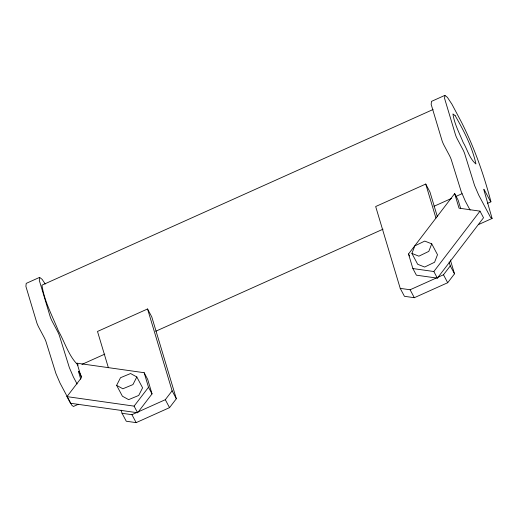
<?xml version="1.0" encoding="UTF-8"?>
<svg xmlns="http://www.w3.org/2000/svg" width="518" height="518" viewBox="0 0 518 518"><rect width="100%" height="100%" fill="white"/><g stroke="black" fill="none" stroke-linecap="round" stroke-linejoin="round"><path stroke-width="0.78" d="M78.367 404.254L73.433 406.475L71.834 405.283L60.017 383.048L55.925 373.536L45.927 341.427A3.691 0.343 65.8 0 0 44.121 337.373L38.818 327.402A3.691 0.343 65.8 0 1 36.784 322.682L25.9 286.402L26.211 283.385L39.608 277.37L39.297 280.387L50.181 316.66A3.691 0.343 65.8 0 0 52.214 321.387L57.517 331.358A3.691 0.343 65.8 0 1 59.324 335.411L69.321 367.521L73.414 377.033L77.104 383.98M470.091 210.081L465.287 201.055L461.195 191.537L451.197 159.434A3.691 0.343 65.8 0 0 449.391 155.374L444.088 145.403A3.691 0.343 65.8 0 1 442.055 140.682L431.17 104.403L431.481 101.386L444.878 95.37L444.567 98.388L455.451 134.667A3.691 0.343 65.8 0 0 457.485 139.387L462.788 149.359A3.691 0.343 65.8 0 1 464.594 153.412L474.592 185.522L478.684 195.033L490.501 217.269L492.1 218.46L478.703 224.475M411.907 253.425L414.84 245.875L424.754 241.084L431.734 243.836L437.503 254.701L434.576 262.25L424.663 267.042L417.683 264.284L411.907 253.425L418.887 256.177L428.8 251.385L431.734 243.836M116.634 385.34L120.5 377.713L130.588 373.523L136.817 376.962L142.586 387.82L138.72 395.448L128.632 399.643L122.403 396.205L116.634 385.34L122.857 388.778L132.951 384.589L136.817 376.962M66.964 396.626L81.391 377.758L77.027 363.202L144.146 372.707L147.669 379.331L152.033 393.887L137.613 412.755L70.487 403.25L66.964 396.626L134.091 406.131L137.613 412.755M134.091 406.131L148.517 387.263L144.146 372.707M137.736 412.075L165.307 399.695L172.112 390.799L147.559 308.974L97.501 331.455L108.385 367.741M121.121 410.198L122.047 413.286L126.269 421.231L136.156 422.63L169.535 407.64L176.334 398.75L151.787 316.925L147.559 308.974M454.662 193.615L459.026 208.171L480.005 211.143L483.521 217.767L437.367 278.14L416.388 275.175L412.872 268.551L408.501 253.988L454.662 193.615L458.177 200.239L460.709 208.663M412.872 268.551L433.844 271.523L480.005 211.143M437.678 277.383L443.486 274.773L450.284 265.883L449.125 262.017M437.367 216.705L429.959 192.003L425.731 184.052L375.673 206.54L400.22 288.364L404.441 296.309L414.329 297.708L447.707 282.724L454.506 273.828L450.336 259.932M433.087 109.505L41.952 285.159C44.302 301.346 52.409 315.967 58.424 330.989C64.685 341.802 68.713 356.099 77.823 364.834M81.948 364.387L104.824 354.111M155.743 331.242L383.048 229.17M433.967 206.3L451.677 198.342M455.367 196.685L462.011 193.706M487.38 203.386L490.902 201.806M122.047 413.286L131.935 414.685L136.286 412.729M400.22 288.364L410.107 289.763L436.227 278.03M444.878 95.37L447.397 97.358L451.845 104.06L461.583 122.377C474.248 147.468 483.631 173.977 490.779 201.126A3.691 0.343 65.8 0 1 489.989 200.537L484.686 190.566A3.691 0.343 65.8 0 0 483.78 189.504L492.1 218.46M39.608 277.37L42.126 279.351L45.241 284.045M450.284 265.883L454.506 273.828M443.486 274.773L447.707 282.724M433.844 271.523L437.367 278.14M408.501 253.988L409.557 255.976M410.107 289.763L414.329 297.708M172.112 390.799L176.334 398.75M165.307 399.695L169.535 407.64M148.517 387.263L152.033 393.887M131.935 414.685L136.156 422.63M77.027 363.202L78.082 365.19M81.689 376.839L79.416 372.565A3.691 0.343 65.8 0 0 78.509 371.503L80.698 379.124M425.731 184.052L435.923 218.02M455.115 115.579L452.933 113.954C454.396 124.009 459.427 133.094 463.163 142.418C467.417 149.449 469.444 158.644 475.945 163.986C472.209 146.788 463.85 130.756 455.115 115.579"/></g></svg>
